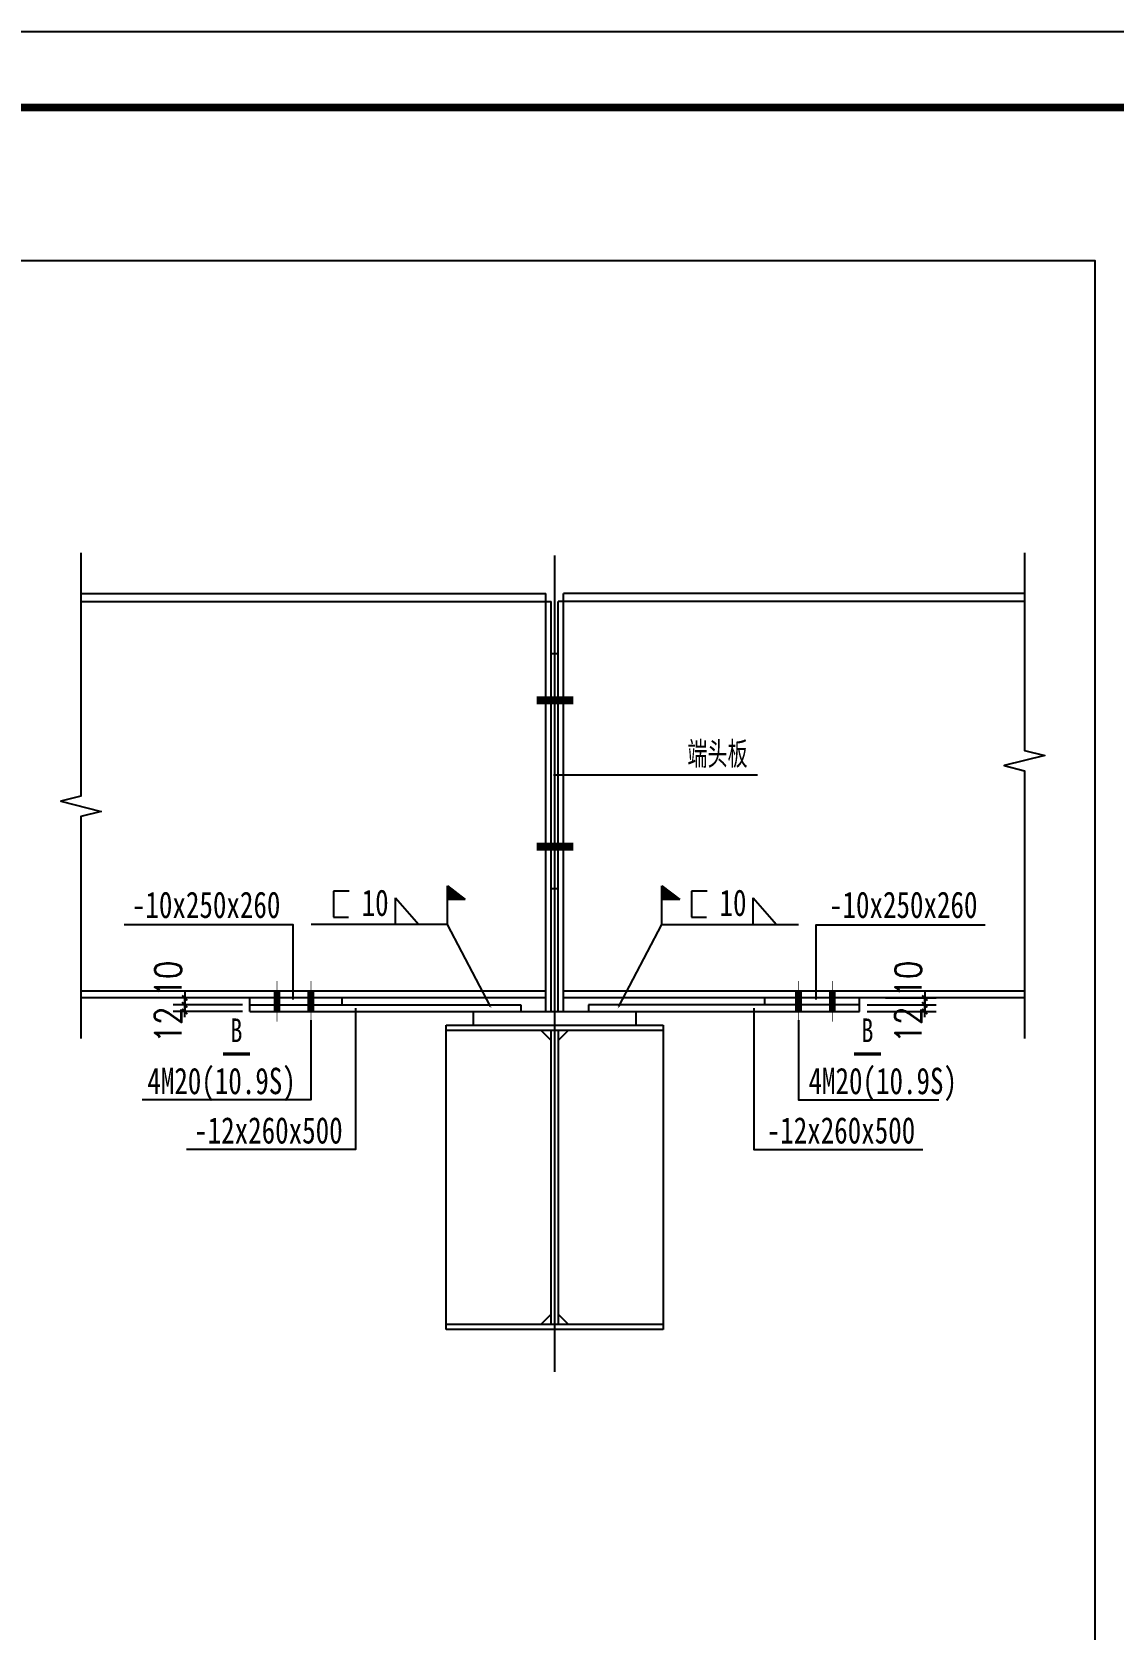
# Model space of a CAD drawing. Extents: x 69728788 to 150163257, y 20675998 to 43663798.
# Drawn here: x 75107087 to 75121388, y 20783597 to 20804739 of the extents above; entities that cross this region are included whole.
import ezdxf
from ezdxf.enums import TextEntityAlignment as Align

# ---------------------------------------------------------------- set-up
doc = ezdxf.new("R2010")
doc.units = 0
doc.header["$LTSCALE"] = 1000
doc.header["$MEASUREMENT"] = 0
for name, pattern in [('ACAD_ISO04W100', [30.5, 24, -3, 0.5, -3]), ('CENTER', [2, 1.25, -0.25, 0.25, -0.25]), ('DOTE', [2.42, 2, -0.2, 0.02, -0.2])]:
    doc.linetypes.add(name, pattern=pattern)
doc.layers.get('0').update_dxf_attribs({"linetype": 'CONTINUOUS'})
doc.layers.get('DEFPOINTS').update_dxf_attribs({"linetype": 'CONTINUOUS'})
for name, color, linetype in [('AXIS', 3, 'CONTINUOUS'), ('DOTE', 251, 'DOTE'), ('PUB_TEXT', 7, 'CONTINUOUS'), ('PUB_TITLE', 4, 'CONTINUOUS'), ('吊车', 6, 'CONTINUOUS')]:
    doc.layers.add(name, color=color, linetype=linetype)
doc.styles.add('DIM_FONT', font='SIMPLEX.shx', dxfattribs={"width": 0.8})
doc.styles.add('TSSD_Rein', font='atssdeng.shx', dxfattribs={"width": 0.7, "bigfont": 'atssdchn.shx'})
doc.dimstyles.new('AXIS-BZ-JD', dxfattribs={"dimtxt": 350, "dimasz": 0.5, "dimexe": 150, "dimexo": 100, "dimgap": 100, "dimtad": 1, "dimdec": 0, "dimlfac": 0.1, "dimzin": 0, "dimdsep": 46, "dimtxsty": 'DIM_FONT', "dimblk1": '_DIMX', "dimblk2": '_DIMX', "dimsah": 1, "dimcen": 0.09, "dimclrt": 3, "dimadec": 0, "dimazin": 0, "dimtfac": 1, "dimtdec": 0, "dimtix": 1, "dimtmove": 2, "dimatfit": 3, "dimldrblk": '_DIMX', "dimfxl": 1, "dimtolj": 1, "dimtzin": 0, "dimarcsym": 0})

# ---------------------------------------------------------------- blocks, each defined once
blk = doc.blocks.new('_DIMX')
blk.add_line((-150, 0), (150, 0))
at = {"const_width": 50}
blk.add_lwpolyline([(-70, -70), (70, 70)], dxfattribs=at)
blk = doc.blocks.new('*D7939')
at = {"layer": 'AXIS', "color": 0, "lineweight": -2}
for p, q in [((75109870, 20791861), (75108957, 20791861)), ((75109870, 20791772), (75108957, 20791772)), ((75109107, 20791862), (75109107, 20791862)), ((75109107, 20791772), (75109107, 20791861)), ((75109107, 20791771), (75109107, 20791771))]:
    blk.add_line(p, q, dxfattribs=at)
at = {"layer": 'DEFPOINTS', "color": 0}
for p in [(75109107, 20791861), (75109970, 20791861), (75109970, 20791772)]:
    blk.add_point(p, dxfattribs=at)
at = {"layer": 'AXIS', "color": 0, "lineweight": -2, "xscale": 0.5, "yscale": 0.5, "zscale": 0.5}
for p, rotation in [((75109107, 20791861), 270), ((75109107, 20791772), 90)]:
    blk.add_blockref('_DIMX', p, dxfattribs=dict(at, rotation=rotation))
at = {"layer": 'AXIS', "color": 3, "insert": (75108888, 20791596), "char_height": 350, "attachment_point": 5, "rotation": 90, "style": 'DIM_FONT'}
blk.add_mtext('\\A1;12', dxfattribs=at)
blk = doc.blocks.new('*D7940')
at = {"layer": 'AXIS', "color": 0, "lineweight": -2}
for p, q in [((75109626, 20791951), (75108957, 20791951)), ((75109107, 20791952), (75109107, 20791952)), ((75109107, 20791861), (75109107, 20791951)), ((75109870, 20791861), (75108957, 20791861)), ((75109107, 20791861), (75109107, 20791860))]:
    blk.add_line(p, q, dxfattribs=at)
at = {"layer": 'DEFPOINTS', "color": 0}
for p in [(75109107, 20791951), (75109726, 20791951), (75109970, 20791861)]:
    blk.add_point(p, dxfattribs=at)
at = {"layer": 'AXIS', "color": 0, "lineweight": -2, "xscale": 0.5, "yscale": 0.5, "zscale": 0.5}
for p, rotation in [((75109107, 20791951), 270), ((75109107, 20791861), 90)]:
    blk.add_blockref('_DIMX', p, dxfattribs=dict(at, rotation=rotation))
at = {"layer": 'AXIS', "color": 3, "insert": (75108888, 20792202), "char_height": 350, "attachment_point": 5, "rotation": 90, "style": 'DIM_FONT'}
blk.add_mtext('\\A1;10', dxfattribs=at)
blk = doc.blocks.new('*D7941')
at = {"layer": 'AXIS', "color": 0, "lineweight": -2}
for p, q in [((75118134, 20791861), (75119047, 20791861)), ((75118134, 20791772), (75119047, 20791772)), ((75118897, 20791862), (75118897, 20791862)), ((75118897, 20791772), (75118897, 20791861)), ((75118897, 20791771), (75118897, 20791771))]:
    blk.add_line(p, q, dxfattribs=at)
at = {"layer": 'DEFPOINTS', "color": 0}
for p in [(75118034, 20791861), (75118034, 20791772), (75118897, 20791861)]:
    blk.add_point(p, dxfattribs=at)
at = {"layer": 'AXIS', "color": 0, "lineweight": -2, "xscale": 0.5, "yscale": 0.5, "zscale": 0.5}
for p, rotation in [((75118897, 20791861), 270), ((75118897, 20791772), 90)]:
    blk.add_blockref('_DIMX', p, dxfattribs=dict(at, rotation=rotation))
at = {"layer": 'AXIS', "color": 3, "insert": (75118679, 20791596), "char_height": 350, "attachment_point": 5, "rotation": 90, "style": 'DIM_FONT'}
blk.add_mtext('\\A1;12', dxfattribs=at)
blk = doc.blocks.new('*D7942')
at = {"layer": 'AXIS', "color": 0, "lineweight": -2}
for p, q in [((75118378, 20791951), (75119047, 20791951)), ((75118897, 20791952), (75118897, 20791952)), ((75118897, 20791861), (75118897, 20791951)), ((75118134, 20791861), (75119047, 20791861)), ((75118897, 20791861), (75118897, 20791860))]:
    blk.add_line(p, q, dxfattribs=at)
at = {"layer": 'DEFPOINTS', "color": 0}
for p in [(75118278, 20791951), (75118897, 20791951), (75118034, 20791861)]:
    blk.add_point(p, dxfattribs=at)
at = {"layer": 'AXIS', "color": 0, "lineweight": -2, "xscale": 0.5, "yscale": 0.5, "zscale": 0.5}
for p, rotation in [((75118897, 20791951), 270), ((75118897, 20791861), 90)]:
    blk.add_blockref('_DIMX', p, dxfattribs=dict(at, rotation=rotation))
at = {"layer": 'AXIS', "color": 3, "insert": (75118679, 20792202), "char_height": 350, "attachment_point": 5, "rotation": 90, "style": 'DIM_FONT'}
blk.add_mtext('\\A1;10', dxfattribs=at)
blk = doc.blocks.new('*X84')
blk.add_lwpolyline([(919202, 1049025), (918631, 1050113), (916827, 1050113)])
blk.add_solid([(919206, 1049027), (919216, 1048998), (919198, 1049022)])
blk = doc.blocks.new('*X85')
blk.add_lwpolyline([(920898, 1049025), (921469, 1050113), (923273, 1050113)])
at = {"extrusion": (0, 0, -1)}
blk.add_solid([(-920902, 1049022), (-920884, 1048998), (-920893, 1049027)], dxfattribs=at)
blk = doc.blocks.new('*D7945')
at = {"layer": 'AXIS', "color": 0, "lineweight": -2}
for p, q in [((75118378, 20791951), (75119047, 20791951)), ((75118897, 20791952), (75118897, 20791952)), ((75118897, 20791861), (75118897, 20791951)), ((75118134, 20791861), (75119047, 20791861)), ((75118897, 20791861), (75118897, 20791860))]:
    blk.add_line(p, q, dxfattribs=at)
at = {"layer": 'DEFPOINTS', "color": 0}
for p in [(75118278, 20791951), (75118897, 20791951), (75118034, 20791861)]:
    blk.add_point(p, dxfattribs=at)
at = {"layer": 'AXIS', "color": 0, "lineweight": -2, "xscale": 0.5, "yscale": 0.5, "zscale": 0.5}
for p, rotation in [((75118897, 20791951), 270), ((75118897, 20791861), 90)]:
    blk.add_blockref('_DIMX', p, dxfattribs=dict(at, rotation=rotation))
at = {"layer": 'AXIS', "color": 3, "insert": (75118679, 20792202), "char_height": 350, "attachment_point": 5, "rotation": 90, "style": 'DIM_FONT'}
blk.add_mtext('\\A1;10', dxfattribs=at)
blk = doc.blocks.new('*D7946')
at = {"layer": 'AXIS', "color": 0, "lineweight": -2}
for p, q in [((75118134, 20791861), (75119047, 20791861)), ((75118134, 20791772), (75119047, 20791772)), ((75118897, 20791862), (75118897, 20791862)), ((75118897, 20791772), (75118897, 20791861)), ((75118897, 20791771), (75118897, 20791771))]:
    blk.add_line(p, q, dxfattribs=at)
at = {"layer": 'DEFPOINTS', "color": 0}
for p in [(75118034, 20791861), (75118034, 20791772), (75118897, 20791861)]:
    blk.add_point(p, dxfattribs=at)
at = {"layer": 'AXIS', "color": 0, "lineweight": -2, "xscale": 0.5, "yscale": 0.5, "zscale": 0.5}
for p, rotation in [((75118897, 20791861), 270), ((75118897, 20791772), 90)]:
    blk.add_blockref('_DIMX', p, dxfattribs=dict(at, rotation=rotation))
at = {"layer": 'AXIS', "color": 3, "insert": (75118679, 20791596), "char_height": 350, "attachment_point": 5, "rotation": 90, "style": 'DIM_FONT'}
blk.add_mtext('\\A1;12', dxfattribs=at)
blk = doc.blocks.new('*D7947')
at = {"layer": 'AXIS', "color": 0, "lineweight": -2}
for p, q in [((75109626, 20791951), (75108957, 20791951)), ((75109107, 20791952), (75109107, 20791952)), ((75109107, 20791861), (75109107, 20791951)), ((75109870, 20791861), (75108957, 20791861)), ((75109107, 20791861), (75109107, 20791860))]:
    blk.add_line(p, q, dxfattribs=at)
at = {"layer": 'DEFPOINTS', "color": 0}
for p in [(75109107, 20791951), (75109726, 20791951), (75109970, 20791861)]:
    blk.add_point(p, dxfattribs=at)
at = {"layer": 'AXIS', "color": 0, "lineweight": -2, "xscale": 0.5, "yscale": 0.5, "zscale": 0.5}
for p, rotation in [((75109107, 20791951), 270), ((75109107, 20791861), 90)]:
    blk.add_blockref('_DIMX', p, dxfattribs=dict(at, rotation=rotation))
at = {"layer": 'AXIS', "color": 3, "insert": (75108888, 20792202), "char_height": 350, "attachment_point": 5, "rotation": 90, "style": 'DIM_FONT'}
blk.add_mtext('\\A1;10', dxfattribs=at)
blk = doc.blocks.new('*D7948')
at = {"layer": 'AXIS', "color": 0, "lineweight": -2}
for p, q in [((75109870, 20791861), (75108957, 20791861)), ((75109870, 20791772), (75108957, 20791772)), ((75109107, 20791862), (75109107, 20791862)), ((75109107, 20791772), (75109107, 20791861)), ((75109107, 20791771), (75109107, 20791771))]:
    blk.add_line(p, q, dxfattribs=at)
at = {"layer": 'DEFPOINTS', "color": 0}
for p in [(75109107, 20791861), (75109970, 20791861), (75109970, 20791772)]:
    blk.add_point(p, dxfattribs=at)
at = {"layer": 'AXIS', "color": 0, "lineweight": -2, "xscale": 0.5, "yscale": 0.5, "zscale": 0.5}
for p, rotation in [((75109107, 20791861), 270), ((75109107, 20791772), 90)]:
    blk.add_blockref('_DIMX', p, dxfattribs=dict(at, rotation=rotation))
at = {"layer": 'AXIS', "color": 3, "insert": (75108888, 20791596), "char_height": 350, "attachment_point": 5, "rotation": 90, "style": 'DIM_FONT'}
blk.add_mtext('\\A1;12', dxfattribs=at)

msp = doc.modelspace()

# ---------------------------------------------------------------- linework, layer by layer
for p, q in [((75107735.5, 20797307.3), (75113885.4, 20797307.3)), ((75107735.5, 20797199.7), (75113957.1, 20797199.7)), ((75113885.4, 20791771.8), (75113885.4, 20797307.3)), ((75113957.1, 20791771.8), (75113957.1, 20797199.7)), ((75120218.6, 20797199.7), (75114046.7, 20797199.7)), ((75114046.7, 20791771.8), (75114046.7, 20797199.7)), ((75120218.6, 20797307.3), (75114118.4, 20797307.3)), ((75114118.4, 20791771.8), (75114118.4, 20797307.3)), ((75114046.7, 20796506.7), (75113957.1, 20796506.7)), ((75112582.8, 20793436.7), (75112819, 20793255.2)), ((75112582.8, 20792923.9), (75112582.8, 20793436.7)), ((75112582.8, 20793420.1), (75112797.4, 20793255.2)), ((75112582.8, 20793401.1), (75112772.6, 20793255.2)), ((75114046.7, 20793396), (75113957.1, 20793396)), ((75115421, 20792923.9), (75115421, 20793436.7)), ((75115421, 20793436.7), (75115657.2, 20793255.2)), ((75115421, 20793420.1), (75115635.6, 20793255.2)), ((75115421, 20793401.1), (75115610.8, 20793255.2)), ((75111284, 20793365.4), (75111075.7, 20793365.4)), ((75111075.7, 20793365.4), (75111075.7, 20793022)), ((75111894, 20792923.9), (75111894, 20793275.1)), ((75111894, 20793275.1), (75112202.8, 20792923.9)), ((75112582.8, 20793384.5), (75112751, 20793255.2)), ((75112582.8, 20793370.2), (75112732.5, 20793255.2)), ((75112582.8, 20793353.6), (75112710.9, 20793255.2)), ((75112582.8, 20793334.6), (75112686.1, 20793255.2)), ((75112582.8, 20793318), (75112664.5, 20793255.2)), ((75112582.8, 20793299), (75112639.8, 20793255.2)), ((75112582.8, 20793282.4), (75112618.2, 20793255.2)), ((75112819, 20793255.2), (75112582.8, 20793255.2)), ((75115421, 20793384.5), (75115589.2, 20793255.2)), ((75115421, 20793370.2), (75115570.7, 20793255.2)), ((75115421, 20793353.6), (75115549, 20793255.2)), ((75115421, 20793334.6), (75115524.3, 20793255.2)), ((75115421, 20793318), (75115502.7, 20793255.2)), ((75115421, 20793299), (75115478, 20793255.2)), ((75115421, 20793282.4), (75115456.4, 20793255.2)), ((75115657.2, 20793255.2), (75115421, 20793255.2)), ((75115809.9, 20793365.4), (75115809.9, 20793022)), ((75116018.3, 20793365.4), (75115809.9, 20793365.4)), ((75116628.3, 20793275.1), (75116937.1, 20792923.9)), ((75116628.3, 20792923.9), (75116628.3, 20793275.1)), ((75111075.7, 20793022), (75111273.6, 20793022)), ((75115809.9, 20793022), (75116007.9, 20793022)), ((75113885.4, 20792040.6), (75107735.5, 20792040.6)), ((75113885.4, 20791951), (75107735.5, 20791951)), ((75109969.9, 20791771.8), (75109969.9, 20791951)), ((75111187.2, 20791951), (75111187.2, 20791861.4)), ((75120218.6, 20792040.6), (75114118.4, 20792040.6)), ((75120218.6, 20791951), (75114118.4, 20791951)), ((75116779.5, 20791951), (75116779.5, 20791861.4)), ((75118033.9, 20791771.8), (75118033.9, 20791951)), ((75109969.9, 20791861.4), (75113553.9, 20791861.4)), ((75109969.9, 20791771.8), (75118033.9, 20791771.8)), ((75112926.7, 20791592.6), (75112926.7, 20791771.8)), ((75113553.9, 20791861.4), (75113553.9, 20791771.8)), ((75118033.9, 20791861.4), (75114449.9, 20791861.4)), ((75114449.9, 20791861.4), (75114449.9, 20791771.8)), ((75115077.1, 20791771.8), (75115077.1, 20791592.6)), ((75112568.3, 20791592.6), (75115435.5, 20791592.6)), ((75112568.3, 20787560.6), (75112568.3, 20791592.6)), ((75115435.5, 20791521), (75112568.3, 20791521)), ((75113822.7, 20791521), (75113957.1, 20791386.6)), ((75113957.1, 20787632.3), (75113957.1, 20791521)), ((75114046.7, 20791521), (75114046.7, 20787632.3)), ((75114181.1, 20791521), (75114046.7, 20791386.6)), ((75115435.5, 20791592.6), (75115435.5, 20787560.6)), ((75113822.7, 20787632.3), (75113957.1, 20787766.7)), ((75114181.1, 20787632.3), (75114046.7, 20787766.7)), ((75112568.3, 20787632.3), (75115435.5, 20787632.3)), ((75115435.5, 20787560.6), (75112568.3, 20787560.6))]:
    msp.add_line(p, q)
for points in [[(75107735.5, 20797844.9), (75107735.5, 20794621.9), (75107466.7, 20794554.9), (75108004.4, 20794420.1), (75107735.5, 20794353.1), (75107735.5, 20791413.4)], [(75107735.5, 20797844.9), (75107735.5, 20794621.9), (75107466.7, 20794554.9), (75108004.4, 20794420.1), (75107735.5, 20794353.1), (75107735.5, 20791413.4)], [(75120218.6, 20797844.9), (75120218.6, 20795228.1), (75120487.4, 20795161.1), (75119949.8, 20795026.4), (75120218.6, 20794959.3), (75120218.6, 20791413.4)], [(75120218.6, 20797844.9), (75120218.6, 20795228.1), (75120487.4, 20795161.1), (75119949.8, 20795026.4), (75120218.6, 20794959.3), (75120218.6, 20791413.4)], [(75113985.3, 20794903.1), (75116557.6, 20794903.1), (75116557.6, 20794903.1), (75116685, 20794903.1)], [(75113985.3, 20794903.1), (75116557.6, 20794903.1), (75116557.6, 20794903.1), (75116685, 20794903.1)], [(75110541.9, 20791930.2), (75110541.9, 20792920.3), (75110541.9, 20792920.3), (75108308.3, 20792920.3)], [(75110541.9, 20791930.2), (75110541.9, 20792920.3), (75110541.9, 20792920.3), (75108308.3, 20792920.3)], [(75117461.8, 20791930.2), (75117461.8, 20792920.3), (75117461.8, 20792920.3), (75119695.4, 20792920.3)], [(75111365.5, 20791817.8), (75111365.5, 20789945.5), (75111365.5, 20789945.5), (75109131.9, 20789945.5)], [(75111365.5, 20791817.8), (75111365.5, 20789945.5), (75111365.5, 20789945.5), (75109131.9, 20789945.5)], [(75116638.2, 20791817.8), (75116638.2, 20789945.5), (75116638.2, 20789945.5), (75118871.8, 20789945.5)], [(75116638.2, 20791817.8), (75116638.2, 20789945.5), (75116638.2, 20789945.5), (75118871.8, 20789945.5)], [(75110774.8, 20791657.5), (75110774.8, 20790600.8), (75110774.8, 20790600.8), (75108544.8, 20790600.8)], [(75110774.8, 20791657.5), (75110774.8, 20790600.8), (75110774.8, 20790600.8), (75108544.8, 20790600.8)], [(75117228.9, 20791657.5), (75117228.9, 20790600.8), (75117228.9, 20790600.8), (75119084.8, 20790600.8)], [(75117228.9, 20791657.5), (75117228.9, 20790600.8), (75117228.9, 20790600.8), (75119084.8, 20790600.8)]]:
    msp.add_lwpolyline(points)
at = {"linetype": 'CENTER', "const_width": 107.5}
for points in [[(75113763.6, 20795891.7), (75114247.9, 20795891.7)], [(75113763.6, 20795891.7), (75114247.9, 20795891.7)], [(75113763.6, 20793954.9), (75114247.9, 20793954.9)], [(75113763.6, 20793954.9), (75114247.9, 20793954.9)]]:
    msp.add_lwpolyline(points, dxfattribs=at)
for points in [[(75110328.3, 20792175, 8.96, 8.96, 0), (75110328.3, 20792040.6, 89.6, 89.6, 0), (75110328.3, 20791771.8, 8.96, 8.96, 0), (75110328.3, 20791637.4, 8.96, 8.96, 0)], [(75110328.3, 20792175, 8.96, 8.96, 0), (75110328.3, 20792040.6, 89.6, 89.6, 0), (75110328.3, 20791771.8, 8.96, 8.96, 0), (75110328.3, 20791637.4, 8.96, 8.96, 0)], [(75110776.3, 20792175, 8.96, 8.96, 0), (75110776.3, 20792040.6, 89.6, 89.6, 0), (75110776.3, 20791771.8, 8.96, 8.96, 0), (75110776.3, 20791637.4, 8.96, 8.96, 0)], [(75110776.3, 20792175, 8.96, 8.96, 0), (75110776.3, 20792040.6, 89.6, 89.6, 0), (75110776.3, 20791771.8, 8.96, 8.96, 0), (75110776.3, 20791637.4, 8.96, 8.96, 0)], [(75117227.5, 20792175, 8.96, 8.96, 0), (75117227.5, 20792040.6, 89.6, 89.6, 0), (75117227.5, 20791771.8, 8.96, 8.96, 0), (75117227.5, 20791637.4, 8.96, 8.96, 0)], [(75117227.5, 20792175, 8.96, 8.96, 0), (75117227.5, 20792040.6, 89.6, 89.6, 0), (75117227.5, 20791771.8, 8.96, 8.96, 0), (75117227.5, 20791637.4, 8.96, 8.96, 0)], [(75117675.5, 20792175, 8.96, 8.96, 0), (75117675.5, 20792040.6, 89.6, 89.6, 0), (75117675.5, 20791771.8, 8.96, 8.96, 0), (75117675.5, 20791637.4, 8.96, 8.96, 0)], [(75117675.5, 20792175, 8.96, 8.96, 0), (75117675.5, 20792040.6, 89.6, 89.6, 0), (75117675.5, 20791771.8, 8.96, 8.96, 0), (75117675.5, 20791637.4, 8.96, 8.96, 0)]]:
    msp.add_lwpolyline(points, format="xyseb")
at = {"const_width": 40.3}
for points in [[(75109970.4, 20791209.5), (75109612, 20791209.5)], [(75109970.4, 20791209.5), (75109612, 20791209.5)], [(75118317.9, 20791209.5), (75117959.5, 20791209.5)], [(75118317.9, 20791209.5), (75117959.5, 20791209.5)]]:
    msp.add_lwpolyline(points, dxfattribs=at)
at = {"layer": 'DOTE', "linetype": 'ACAD_ISO04W100'}
msp.add_line((75114001.9, 20787002.3), (75114001.9, 20797809.7), dxfattribs=at)
at = {"layer": 'PUB_TITLE'}
msp.add_lwpolyline([(75041786, 20762739), (75130986, 20762739), (75130986, 20804739), (75041786, 20804739)], close=True, dxfattribs=at)
at = {"layer": 'PUB_TITLE', "const_width": 100}
msp.add_lwpolyline([(75044286, 20763739), (75129986, 20763739), (75129986, 20803739), (75044286, 20803739)], close=True, dxfattribs=at)
at = {"layer": '吊车'}
msp.add_lwpolyline([(75094993.9, 20801714.5), (75121149, 20801714.5), (75121149, 20767130.6), (75094993.9, 20767130.6)], close=True, dxfattribs=at)

# ---------------------------------------------------------------- block references
for name in ['*X84', '*X84', '*X85', '*X85']:
    msp.add_blockref(name, (74193952, 19742811.4))

# ---------------------------------------------------------------- texts
at = {"width": 0.75}
for s, p in [('-10x250x260', (75109391.2, 20793009.9)), ('10', (75111626.5, 20793037.5)), ('10', (75116360.8, 20793037.5)), ('-10x250x260', (75118612.6, 20793009.9)), ('4M20(10.9S)', (75109595.3, 20790677.7)), ('4M20(10.9S)', (75118341.7, 20790677.7)), ('-12x260x500', (75110214.8, 20790024.1)), ('-12x260x500', (75117789, 20790024.1))]:
    msp.add_text(s, height=350, dxfattribs=at).set_placement(p, align=Align.CENTER)
for p in [(75109791.2, 20791523.1), (75118138.7, 20791523.1)]:
    msp.add_text('B', height=313.6, dxfattribs=at).set_placement(p, align=Align.MIDDLE)
at = {"layer": 'PUB_TEXT', "style": 'TSSD_Rein', "width": 0.8}
msp.add_text('端头板', height=350, dxfattribs=at).set_placement((75116156, 20795190.9), align=Align.MIDDLE)

# ---------------------------------------------------------------- dimensions: what is measured, and where the dimension line sits
at = {"layer": 'AXIS'}
for base, p1, p2, text, picture, middle in [((75109107, 20791951), (75109969.9, 20791861.4), (75109726.2, 20791951), '10', '*D7940', (75108887.9, 20792201.8)), ((75109107, 20791951), (75109969.9, 20791861.4), (75109726.2, 20791951), '10', '*D7947', (75108887.9, 20792201.8)), ((75118896.8, 20791951), (75118033.9, 20791861.4), (75118277.5, 20791951), '10', '*D7942', (75118679.2, 20792201.8)), ((75118896.8, 20791951), (75118033.9, 20791861.4), (75118277.5, 20791951), '10', '*D7945', (75118679.2, 20792201.8)), ((75109107, 20791861.4), (75109969.9, 20791771.8), (75109969.9, 20791861.4), '12', '*D7939', (75108887.9, 20791596.1)), ((75109107, 20791861.4), (75109969.9, 20791771.8), (75109969.9, 20791861.4), '12', '*D7948', (75108887.9, 20791596.1)), ((75118896.8, 20791861.4), (75118033.9, 20791771.8), (75118033.9, 20791861.4), '12', '*D7941', (75118679.2, 20791596.1)), ((75118896.8, 20791861.4), (75118033.9, 20791771.8), (75118033.9, 20791861.4), '12', '*D7946', (75118679.2, 20791596.1))]:
    dim = msp.add_linear_dim(base=base, p1=p1, p2=p2, angle=90, text=text, dimstyle='AXIS-BZ-JD', dxfattribs=at)
    dim.commit()
    dim.dimension.update_dxf_attribs({"geometry": picture, "text_midpoint": middle, "dimtype": 160})

doc.saveas('drawing.dxf')
